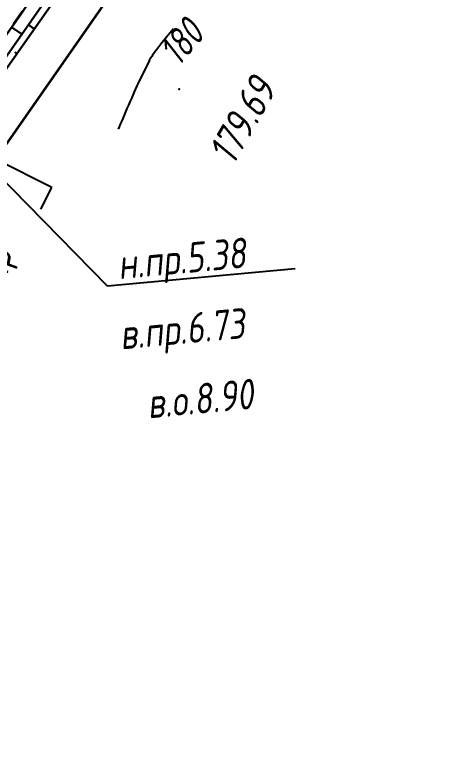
# Model space of a CAD drawing. Header units: millimetres. Extents: x 1808 to 2910, y -1045 to 155.
# Drawn here: x 2839.28 to 2867.37, y -930.47 to -882.22 of the extents above; entities that cross this region are included whole.
import ezdxf

# ---------------------------------------------------------------- set-up
doc = ezdxf.new("R2010")
doc.units = ezdxf.units.MM
doc.linetypes.add('CONTI', pattern=[0])
for name, color, linetype, lineweight in [('10', 1, 'Continuous', 35), ('КОПИЯ_ОСЬ_13_ОТКОСЫ', 7, 'Continuous', 30), ('ОСЬ_ВЕРХ_ПОКРЫТИЯ_ГРАНИЦЫ_ПОЛОС', 7, 'Continuous', 30), ('ОСЬ_ВЕРХ_ПОКРЫТИЯ_ОСЬ', 1, 'Continuous', 30), ('Ось_примыкания', 1, 'Continuous', 35)]:
    doc.layers.add(name, color=color, linetype=linetype, lineweight=lineweight)
for name, color, linetype in [('GOR_BDEFAULT', 212, 'CONTI'), ('NAD_MDEFAULT', 7, 'CONTI'), ('PI_OTDEFAULT', 172, 'CONTI'), ('PI_TTDEFAULT', 5, 'CONTI'), ('SIT_LDEFAULT', 7, 'CONTI')]:
    doc.layers.add(name, color=color, linetype=linetype)
doc.styles.add('eskd', font='isocpeur.ttf', dxfattribs={"width": 1.2, "height": 2})
doc.styles.add('SHRFT', font='isocpeui.ttf')

msp = doc.modelspace()

# ---------------------------------------------------------------- linework, layer by layer
at = {"layer": '10'}
msp.add_lwpolyline([(2299.114, -815.871), (2381.606, -830.694), (2442.031, -843.61), (2469.156, -847.431), (2465.222, -856.384), (2470.699, -857.691), (2519.43, -865.268), (2565.26, -865.7), (2570.108, -856.093), (2626.948, -857.048), (2650.096, -861.16), (2654.285, -862.347), (2713.343, -882.861), (2750.843, -898.867), (2750.843, -898.867), (2750.843, -898.867), (2750.843, -898.867), (2793.321, -919.798), (2792.927, -922.622), (2811.069, -930.469), (2878.299, -834.078)], dxfattribs=at)
at = {"layer": 'GOR_BDEFAULT', "color": 212, "elevation": 180, "flags": 128}
msp.add_lwpolyline([(2849.821, -883.156), (2849.566, -883.457), (2849.348, -883.724), (2849.145, -883.963), (2848.976, -884.178), (2848.832, -884.366), (2848.703, -884.526), (2848.597, -884.671), (2848.504, -884.797), (2848.425, -884.905), (2848.368, -884.997), (2848.314, -885.078), (2848.271, -885.152), (2848.229, -885.216), (2848.198, -885.282), (2848.168, -885.337), (2847.467, -886.759), (2847.383, -886.948), (2847.3, -887.136), (2847.204, -887.343), (2847.117, -887.551), (2847.018, -887.778), (2846.918, -888.004), (2846.82, -888.221), (2846.73, -888.449), (2846.63, -888.675), (2846.532, -888.892), (2846.445, -889.1), (2846.36, -889.298), (2846.279, -889.477), (2846.207, -889.658), (2846.141, -889.809)], dxfattribs=at)
at = {"layer": 'PI_TTDEFAULT', "color": 5}
msp.add_point((2850.197, -887.168, 179.688), dxfattribs=at)
at = {"layer": 'SIT_LDEFAULT', "color": 7}
for p, q in [((2845.438, -900.221), (2836.577, -891.198)), ((2841.74, -893.689), (2837.576, -891.583)), ((2841.017, -895.117), (2841.74, -893.689)), ((2857.878, -899.079), (2845.438, -900.221))]:
    msp.add_line(p, q, dxfattribs=at)
at = {"layer": 'КОПИЯ_ОСЬ_13_ОТКОСЫ'}
for points in [[(2838.085, -884.476), (2845.712, -873.559)], [(2837.115, -887.291), (2842.856, -879.085)], [(2837.115, -887.291), (2842.856, -879.085)], [(2837.484, -887.55), (2843.246, -879.358)], [(2840.58, -883.155), (2840.2, -882.888)], [(2839.08, -883.057), (2839.752, -883.528)], [(2839.429, -884.791), (2839.305, -884.704)]]:
    msp.add_lwpolyline(points, dxfattribs=at)
at = {"layer": 'ОСЬ_ВЕРХ_ПОКРЫТИЯ_ГРАНИЦЫ_ПОЛОС'}
msp.add_lwpolyline([(2839.235, -882.836), (2839.809, -882.017)], dxfattribs=at)
at = {"layer": 'ОСЬ_ВЕРХ_ПОКРЫТИЯ_ОСЬ'}
msp.add_lwpolyline([(2833.442, -884.994, 0.002707), (2851.992, -858.323)], format="xyb", dxfattribs=at)
at = {"layer": 'Ось_примыкания', "linetype": 'Continuous'}
for points in [[(2839.235, -882.836), (2839.809, -882.017)], [(2839.809, -882.017), (2839.235, -882.836)]]:
    msp.add_lwpolyline(points, dxfattribs=at)

# ---------------------------------------------------------------- texts
at = {"layer": 'GOR_BDEFAULT', "color": 212, "style": 'SHRFT', "width": 0.75}
msp.add_text('180', height=1.9136, rotation=49.5605, dxfattribs=at).set_placement((2850.152, -885.715, 180))
at = {"layer": 'NAD_MDEFAULT', "color": 7, "style": 'eskd', "oblique": 10, "width": 0.8}
for s, rotation, p in [('н.пр.5.38', 5.2441, (2846.204, -899.766)), ('2пр', 80.2441, (2838.515, -901.357)), ('в.пр.6.73', 5.2441, (2846.336, -904.422)), ('в.о.8.90', 5.2441, (2848.156, -908.99))]:
    msp.add_text(s, height=2, rotation=rotation, dxfattribs=at).set_placement(p)
at = {"layer": 'PI_OTDEFAULT', "color": 172, "style": 'eskd', "oblique": 10, "width": 0.8}
msp.add_text('179.69', height=2, rotation=60.2441, dxfattribs=at).set_placement((2853.773, -892.278))

doc.saveas('drawing.dxf')
